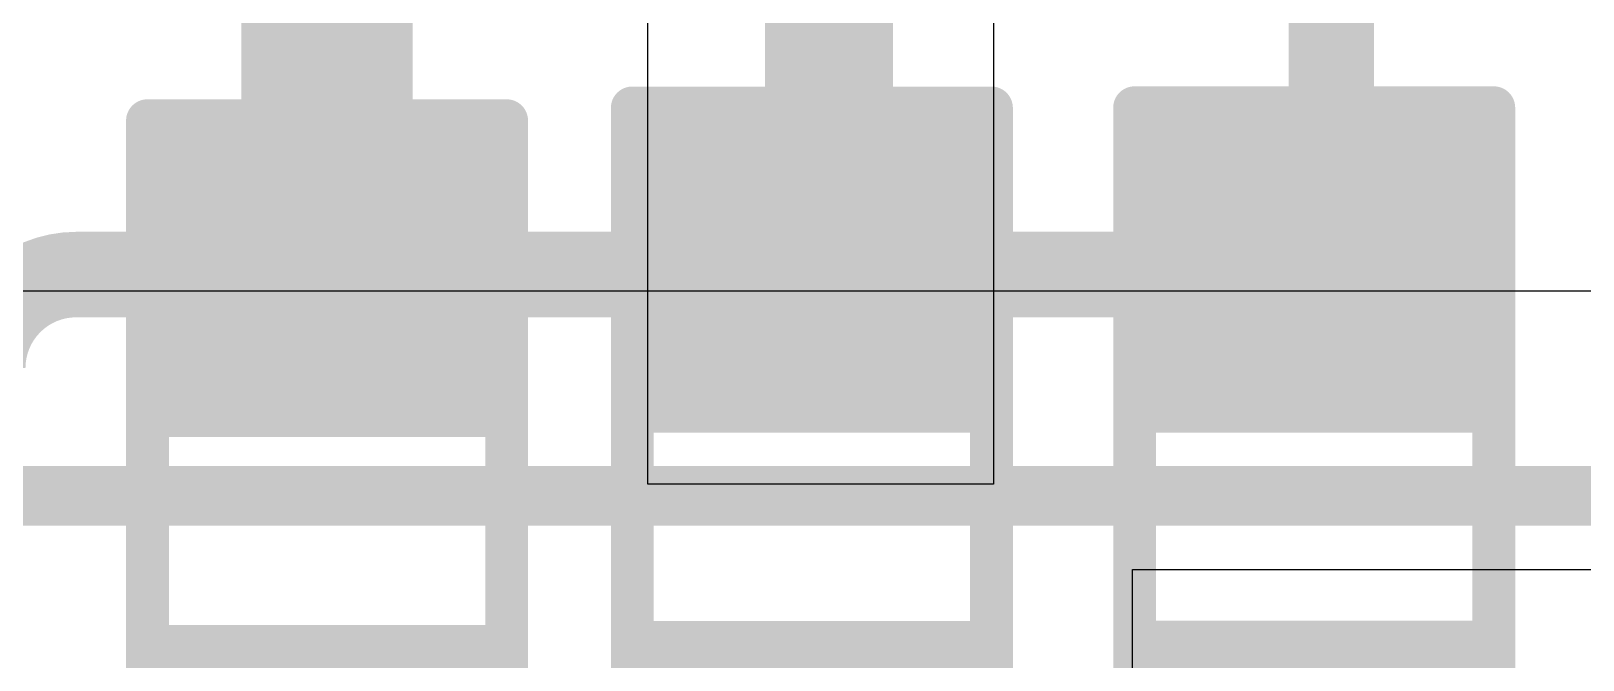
# Model space of a CAD drawing. Header units: inches. Extents: x -2 to 5376, y -4 to 5426.
# Drawn here: x 62.291 to 66.9, y 87.93 to 89.798 of the extents above; entities that cross this region are included whole.
import ezdxf

# ---------------------------------------------------------------- set-up
doc = ezdxf.new("R2010")
doc.units = ezdxf.units.IN
for name, color, linetype in [('Bottom Layer', 5, 'Continuous'), ('Bottom Overlay', 54, 'Continuous'), ('Bottom Paste', 16, 'Continuous'), ('Bottom Solder', 6, 'Continuous'), ('Layer 1', 16, 'Continuous'), ('Top Layer', 1, 'Continuous'), ('Top Overlay', 2, 'Continuous'), ('Top Paste', 8, 'Continuous'), ('Top Solder', 216, 'Continuous')]:
    doc.layers.add(name, color=color, linetype=linetype)

# ---------------------------------------------------------------- blocks, each defined once
blk = doc.blocks.new('R___0603_2')
at = {"layer": 'Top Layer'}
for points in [[(-0.3809999999999999, 0.4445), (-0.3809999999999999, -0.4445), (-1.143, -0.4445), (-1.143, 0.4445)], [(1.143, 0.4445), (1.143, -0.4445), (0.3809999999999999, -0.4445), (0.3809999999999999, 0.4445)]]:
    blk.add_hatch(color=1, dxfattribs=at).paths.add_polyline_path(points)
at = {"layer": 'Top Paste'}
for points in [[(-0.3809999999999999, 0.4445), (-0.3809999999999999, -0.4445), (-1.143, -0.4445), (-1.143, 0.4445)], [(1.143, 0.4445), (1.143, -0.4445), (0.3809999999999999, -0.4445), (0.3809999999999999, 0.4445)]]:
    blk.add_hatch(color=8, dxfattribs=at).paths.add_polyline_path(points)
at = {"layer": 'Top Solder'}
for points in [[(-0.2794, 0.5460999999999999), (-0.2794, -0.5460999999999999), (-1.2446, -0.5460999999999999), (-1.2446, 0.5460999999999999)], [(1.2446, 0.5460999999999999), (1.2446, -0.5460999999999999), (0.2794, -0.5460999999999999), (0.2794, 0.5460999999999999)]]:
    blk.add_hatch(color=216, dxfattribs=at).paths.add_polyline_path(points)
at = {"layer": 'Top Overlay', "const_width": 0.127}
for points in [[(-1.2192, 0.5334), (-1.2192, -0.5334)], [(-1.2192, 0.5334), (1.2192, 0.5334)], [(1.2192, 0.5334), (1.2192, -0.5334)], [(-1.2192, -0.5334), (1.2192, -0.5334)]]:
    blk.add_lwpolyline(points, dxfattribs=at)
at = {"layer": 'Top Overlay', "const_width": 0.0635}
for points in [[(-1.25095, 0.5334, 1), (-1.18745, 0.5334, 1)], [(-1.25095, 0.5334, 1), (-1.18745, 0.5334, 1)], [(1.18745, 0.5334, 1), (1.25095, 0.5334, 1)], [(1.18745, 0.5334, 1), (1.25095, 0.5334, 1)], [(-1.25095, -0.5334, 1), (-1.18745, -0.5334, 1)], [(-1.25095, -0.5334, 1), (-1.18745, -0.5334, 1)], [(1.18745, -0.5334, 1), (1.25095, -0.5334, 1)], [(1.18745, -0.5334, 1), (1.25095, -0.5334, 1)]]:
    blk.add_lwpolyline(points, format="xyb", close=True, dxfattribs=at)
blk = doc.blocks.new('R___0603_B_12')
at = {"layer": 'Bottom Layer'}
for points in [[(-1.143, -0.4445), (-1.143, 0.4445), (-0.3810000000000001, 0.4445), (-0.3809999999999999, -0.4445)], [(0.3810000000000001, -0.4445), (0.3809999999999999, 0.4445), (1.143, 0.4445), (1.143, -0.4445)]]:
    blk.add_hatch(color=5, dxfattribs=at).paths.add_polyline_path(points)
at = {"layer": 'Bottom Paste'}
for points in [[(-1.143, -0.4445), (-1.143, 0.4445), (-0.3810000000000001, 0.4445), (-0.3809999999999999, -0.4445)], [(0.3810000000000001, -0.4445), (0.3809999999999999, 0.4445), (1.143, 0.4445), (1.143, -0.4445)]]:
    blk.add_hatch(color=16, dxfattribs=at).paths.add_polyline_path(points)
at = {"layer": 'Bottom Solder'}
for points in [[(-1.2446, -0.5461), (-1.2446, 0.5460999999999999), (-0.2794, 0.5461), (-0.2793999999999999, -0.5460999999999999)], [(0.2794, -0.5461), (0.2793999999999999, 0.5460999999999999), (1.2446, 0.5461), (1.2446, -0.5460999999999999)]]:
    blk.add_hatch(color=6, dxfattribs=at).paths.add_polyline_path(points)
at = {"layer": 'Bottom Overlay', "const_width": 0.127}
for points in [[(-1.2192, -0.5334), (-1.2192, 0.5334)], [(1.2192, 0.5334), (-1.2192, 0.5334)], [(1.2192, -0.5334), (1.2192, 0.5334)], [(1.2192, -0.5334), (-1.2192, -0.5334)]]:
    blk.add_lwpolyline(points, dxfattribs=at)
at = {"layer": 'Bottom Overlay', "const_width": 0.0635}
for points in [[(-1.25095, 0.5334, 1), (-1.18745, 0.5334, 1)], [(-1.25095, 0.5334, 1), (-1.18745, 0.5334, 1)], [(1.18745, 0.5334, 1), (1.25095, 0.5334, 1)], [(1.18745, 0.5334, 1), (1.25095, 0.5334, 1)], [(-1.25095, -0.5334, 1), (-1.18745, -0.5334, 1)], [(-1.25095, -0.5334, 1), (-1.18745, -0.5334, 1)], [(1.18745, -0.5334, 1), (1.25095, -0.5334, 1)], [(1.18745, -0.5334, 1), (1.25095, -0.5334, 1)]]:
    blk.add_lwpolyline(points, format="xyb", close=True, dxfattribs=at)
blk = doc.blocks.new('C___0603_21')
at = {"layer": 'Top Layer'}
for points in [[(-0.3809999999999999, 0.4445), (-0.3809999999999999, -0.4445), (-1.143, -0.4445), (-1.143, 0.4445)], [(1.143, 0.4445), (1.143, -0.4445), (0.3809999999999999, -0.4445), (0.3809999999999999, 0.4445)]]:
    blk.add_hatch(color=1, dxfattribs=at).paths.add_polyline_path(points)
at = {"layer": 'Top Paste'}
for points in [[(-0.3809999999999999, 0.4445), (-0.3809999999999999, -0.4445), (-1.143, -0.4445), (-1.143, 0.4445)], [(1.143, 0.4445), (1.143, -0.4445), (0.3809999999999999, -0.4445), (0.3809999999999999, 0.4445)]]:
    blk.add_hatch(color=8, dxfattribs=at).paths.add_polyline_path(points)
at = {"layer": 'Top Solder'}
for points in [[(-0.3210001199999999, 0.50449988), (-0.3210001199999999, -0.50449988), (-1.20299988, -0.50449988), (-1.20299988, 0.50449988)], [(1.20299988, 0.50449988), (1.20299988, -0.50449988), (0.3210001199999999, -0.50449988), (0.3210001199999999, 0.50449988)]]:
    blk.add_hatch(color=216, dxfattribs=at).paths.add_polyline_path(points)
at = {"layer": 'Top Overlay', "const_width": 0.127}
for points in [[(-1.2446, 0.5334), (-1.2446, -0.5334)], [(-1.2446, 0.5334), (-0.4571999999999999, 0.5334)], [(0.4571999999999999, 0.5334), (1.2446, 0.5334)], [(1.2446, 0.5334), (1.2446, -0.5334)], [(-1.2446, -0.5334), (-0.4571999999999999, -0.5334)], [(0.4571999999999999, -0.5334), (1.2446, -0.5334)]]:
    blk.add_lwpolyline(points, dxfattribs=at)
at = {"layer": 'Top Overlay', "const_width": 0.0635}
for points in [[(-1.27635, 0.5334, 1), (-1.21285, 0.5334, 1)], [(-1.27635, 0.5334, 1), (-1.21285, 0.5334, 1)], [(-0.4889499999999999, 0.5334, 1), (-0.42545, 0.5334, 1)], [(0.42545, 0.5334, 1), (0.4889499999999999, 0.5334, 1)], [(1.21285, 0.5334, 1), (1.27635, 0.5334, 1)], [(1.21285, 0.5334, 1), (1.27635, 0.5334, 1)], [(-1.27635, -0.5334, 1), (-1.21285, -0.5334, 1)], [(-1.27635, -0.5334, 1), (-1.21285, -0.5334, 1)], [(-0.4889499999999999, -0.5334, 1), (-0.42545, -0.5334, 1)], [(0.42545, -0.5334, 1), (0.4889499999999999, -0.5334, 1)], [(1.21285, -0.5334, 1), (1.27635, -0.5334, 1)], [(1.21285, -0.5334, 1), (1.27635, -0.5334, 1)]]:
    blk.add_lwpolyline(points, format="xyb", close=True, dxfattribs=at)
blk = doc.blocks.new('R___0603_52')
at = {"layer": 'Top Layer'}
for points in [[(-0.3809999999999999, 0.4445), (-0.3809999999999999, -0.4445), (-1.143, -0.4445), (-1.143, 0.4445)], [(1.143, 0.4445), (1.143, -0.4445), (0.3809999999999999, -0.4445), (0.3809999999999999, 0.4445)]]:
    blk.add_hatch(color=1, dxfattribs=at).paths.add_polyline_path(points)
at = {"layer": 'Top Paste'}
for points in [[(-0.3809999999999999, 0.4445), (-0.3809999999999999, -0.4445), (-1.143, -0.4445), (-1.143, 0.4445)], [(1.143, 0.4445), (1.143, -0.4445), (0.3809999999999999, -0.4445), (0.3809999999999999, 0.4445)]]:
    blk.add_hatch(color=8, dxfattribs=at).paths.add_polyline_path(points)
at = {"layer": 'Top Solder'}
for points in [[(-0.2794, 0.5460999999999999), (-0.2794, -0.5460999999999999), (-1.2446, -0.5460999999999999), (-1.2446, 0.5460999999999999)], [(1.2446, 0.5460999999999999), (1.2446, -0.5460999999999999), (0.2794, -0.5460999999999999), (0.2794, 0.5460999999999999)]]:
    blk.add_hatch(color=216, dxfattribs=at).paths.add_polyline_path(points)
at = {"layer": 'Top Overlay', "const_width": 0.127}
for points in [[(-1.2192, 0.5334), (-1.2192, -0.5334)], [(-1.2192, 0.5334), (1.2192, 0.5334)], [(1.2192, 0.5334), (1.2192, -0.5334)], [(-1.2192, -0.5334), (1.2192, -0.5334)]]:
    blk.add_lwpolyline(points, dxfattribs=at)
at = {"layer": 'Top Overlay', "const_width": 0.0635}
for points in [[(-1.25095, 0.5334, 1), (-1.18745, 0.5334, 1)], [(-1.25095, 0.5334, 1), (-1.18745, 0.5334, 1)], [(1.18745, 0.5334, 1), (1.25095, 0.5334, 1)], [(1.18745, 0.5334, 1), (1.25095, 0.5334, 1)], [(-1.25095, -0.5334, 1), (-1.18745, -0.5334, 1)], [(-1.25095, -0.5334, 1), (-1.18745, -0.5334, 1)], [(1.18745, -0.5334, 1), (1.25095, -0.5334, 1)], [(1.18745, -0.5334, 1), (1.25095, -0.5334, 1)]]:
    blk.add_lwpolyline(points, format="xyb", close=True, dxfattribs=at)
blk = doc.blocks.new('R___0603_B_56')
at = {"layer": 'Bottom Layer'}
for points in [[(-1.143, -0.4445), (-1.143, 0.4445), (-0.3810000000000001, 0.4445), (-0.3809999999999999, -0.4445)], [(0.3810000000000001, -0.4445), (0.3809999999999999, 0.4445), (1.143, 0.4445), (1.143, -0.4445)]]:
    blk.add_hatch(color=5, dxfattribs=at).paths.add_polyline_path(points)
at = {"layer": 'Bottom Paste'}
for points in [[(-1.143, -0.4445), (-1.143, 0.4445), (-0.3810000000000001, 0.4445), (-0.3809999999999999, -0.4445)], [(0.3810000000000001, -0.4445), (0.3809999999999999, 0.4445), (1.143, 0.4445), (1.143, -0.4445)]]:
    blk.add_hatch(color=16, dxfattribs=at).paths.add_polyline_path(points)
at = {"layer": 'Bottom Solder'}
for points in [[(-1.2446, -0.5461), (-1.2446, 0.5460999999999999), (-0.2794, 0.5461), (-0.2793999999999999, -0.5460999999999999)], [(0.2794, -0.5461), (0.2793999999999999, 0.5460999999999999), (1.2446, 0.5461), (1.2446, -0.5460999999999999)]]:
    blk.add_hatch(color=6, dxfattribs=at).paths.add_polyline_path(points)
at = {"layer": 'Bottom Overlay', "const_width": 0.127}
for points in [[(-1.2192, -0.5334), (-1.2192, 0.5334)], [(1.2192, 0.5334), (-1.2192, 0.5334)], [(1.2192, -0.5334), (1.2192, 0.5334)], [(1.2192, -0.5334), (-1.2192, -0.5334)]]:
    blk.add_lwpolyline(points, dxfattribs=at)
at = {"layer": 'Bottom Overlay', "const_width": 0.0635}
for points in [[(-1.25095, 0.5334, 1), (-1.18745, 0.5334, 1)], [(-1.25095, 0.5334, 1), (-1.18745, 0.5334, 1)], [(1.18745, 0.5334, 1), (1.25095, 0.5334, 1)], [(1.18745, 0.5334, 1), (1.25095, 0.5334, 1)], [(-1.25095, -0.5334, 1), (-1.18745, -0.5334, 1)], [(-1.25095, -0.5334, 1), (-1.18745, -0.5334, 1)], [(1.18745, -0.5334, 1), (1.25095, -0.5334, 1)], [(1.18745, -0.5334, 1), (1.25095, -0.5334, 1)]]:
    blk.add_lwpolyline(points, format="xyb", close=True, dxfattribs=at)
blk = doc.blocks.new('C___0603_B_106')
at = {"layer": 'Bottom Layer'}
for points in [[(-1.143, -0.4445), (-1.143, 0.4445), (-0.3809999999999999, 0.4445), (-0.3809999999999999, -0.4445)], [(0.3809999999999999, -0.4445), (0.3809999999999999, 0.4445), (1.143, 0.4445), (1.143, -0.4445)]]:
    blk.add_hatch(color=5, dxfattribs=at).paths.add_polyline_path(points)
at = {"layer": 'Bottom Paste'}
for points in [[(-1.143, -0.4445), (-1.143, 0.4445), (-0.3809999999999999, 0.4445), (-0.3809999999999999, -0.4445)], [(0.3809999999999999, -0.4445), (0.3809999999999999, 0.4445), (1.143, 0.4445), (1.143, -0.4445)]]:
    blk.add_hatch(color=16, dxfattribs=at).paths.add_polyline_path(points)
at = {"layer": 'Bottom Solder'}
for points in [[(-1.20299988, -0.50449988), (-1.20299988, 0.50449988), (-0.3210001199999999, 0.50449988), (-0.3210001199999999, -0.50449988)], [(0.3210001199999999, -0.50449988), (0.3210001199999999, 0.50449988), (1.20299988, 0.50449988), (1.20299988, -0.50449988)]]:
    blk.add_hatch(color=6, dxfattribs=at).paths.add_polyline_path(points)
at = {"layer": 'Bottom Overlay', "const_width": 0.127}
for points in [[(-1.2446, 0.5334), (-0.4571999999999999, 0.5334)], [(-1.2446, 0.5334), (-1.2446, -0.5334)], [(0.4571999999999999, 0.5334), (1.2446, 0.5334)], [(1.2446, 0.5334), (1.2446, -0.5334)], [(-1.2446, -0.5334), (-0.4571999999999999, -0.5334)], [(0.4571999999999999, -0.5334), (1.2446, -0.5334)]]:
    blk.add_lwpolyline(points, dxfattribs=at)
at = {"layer": 'Bottom Overlay', "const_width": 0.0635}
for points in [[(-1.27635, 0.5334, 1), (-1.21285, 0.5334, 1)], [(-1.27635, 0.5334, 1), (-1.21285, 0.5334, 1)], [(-0.4889499999999999, 0.5334, 1), (-0.42545, 0.5334, 1)], [(0.42545, 0.5334, 1), (0.4889499999999999, 0.5334, 1)], [(1.21285, 0.5334, 1), (1.27635, 0.5334, 1)], [(1.21285, 0.5334, 1), (1.27635, 0.5334, 1)], [(-1.27635, -0.5334, 1), (-1.21285, -0.5334, 1)], [(-1.27635, -0.5334, 1), (-1.21285, -0.5334, 1)], [(-0.4889499999999999, -0.5334, 1), (-0.42545, -0.5334, 1)], [(0.42545, -0.5334, 1), (0.4889499999999999, -0.5334, 1)], [(1.21285, -0.5334, 1), (1.27635, -0.5334, 1)], [(1.21285, -0.5334, 1), (1.27635, -0.5334, 1)]]:
    blk.add_lwpolyline(points, format="xyb", close=True, dxfattribs=at)

msp = doc.modelspace()

# ---------------------------------------------------------------- linework, layer by layer
at = {"layer": 'Bottom Layer'}
for p, q in [((65.56261462, 86.67439358), (65.56261462, 88.19900064)), ((65.56261462, 88.19900064), (67.05440487999999, 88.19900064))]:
    msp.add_line(p, q, dxfattribs=at)
at = {"layer": 'Bottom Layer', "const_width": 0.254}
msp.add_lwpolyline([(62.14756429999999, 88.79720112, -0.4142135623730951), (62.4252371, 89.07487391999999)], format="xyb", dxfattribs=at)
for points in [[(62.4252371, 89.07487391999999), (63.17026989999999, 89.07487391999999)], [(63.17026989999999, 89.07487391999999), (66.1526998, 89.07487391999999)], [(66.1526998, 89.07487391999999), (66.1526998, 89.08800064)]]:
    msp.add_lwpolyline(points, dxfattribs=at)
at = {"layer": 'Bottom Layer', "const_width": 0.127}
for points in [[(62.36173709999999, 89.07487391999999, 1), (62.48873709999999, 89.07487391999999, 1)], [(62.36173709999999, 89.07487391999999, 1), (62.48873709999999, 89.07487391999999, 1)], [(63.1067699, 89.07487391999999, 1), (63.2337699, 89.07487391999999, 1)], [(63.1067699, 89.07487391999999, 1), (63.2337699, 89.07487391999999, 1)], [(66.08919979999999, 89.08800064, 1), (66.2161998, 89.08800064, 1)], [(66.08919979999999, 89.07487391999999, 1), (66.2161998, 89.07487391999999, 1)], [(66.08919979999999, 89.07487391999999, 1), (66.2161998, 89.07487391999999, 1)]]:
    msp.add_lwpolyline(points, format="xyb", close=True, dxfattribs=at)
at = {"layer": 'Layer 1'}
msp.add_line((104.902, 89.02599416), (49.1795816, 89.02599416), dxfattribs=at)
at = {"layer": 'Layer 1', "const_width": 0.1778}
msp.add_lwpolyline([(49.1795816, 88.41739999999999), (104.902, 88.41739999999999)], dxfattribs=at)
at = {"layer": 'Top Layer'}
for p, q in [((65.14940488, 89.97700063999999), (65.14940488, 88.45239357999999)), ((64.12277497999999, 88.45239357999999), (64.12277497999999, 89.96387392)), ((65.14940488, 88.45239357999999), (64.12277497999999, 88.45239357999999))]:
    msp.add_line(p, q, dxfattribs=at)
for points, const_width in [([(63.17010733999999, 89.08800064), (63.17010733999999, 91.73581856)], 0.508), ([(66.1526998, 89.08800064), (66.1526998, 90.47294326)], 0.254), ([(64.66090954, 89.08739358), (64.66090954, 90.16999999999999)], 0.3809999999999999)]:
    msp.add_lwpolyline(points, dxfattribs=dict(at, const_width=const_width))
for points, const_width in [([(63.04310733999999, 89.08800064, 1), (63.29710734, 89.08800064, 1)], 0.254), ([(64.56565954, 89.08739358, 1), (64.75615954, 89.08739358, 1)], 0.1905), ([(66.08919979999999, 89.08800064, 1), (66.2161998, 89.08800064, 1)], 0.127)]:
    msp.add_lwpolyline(points, format="xyb", close=True, dxfattribs=dict(at, const_width=const_width))

# ---------------------------------------------------------------- block references
for name, p, rotation in [('C___0603_21', (64.61011462, 88.32539358), 90), ('R___0603_B_12', (64.61011462, 88.32539358), 270), ('C___0603_B_106', (66.10190487999999, 88.32600063999999), 90), ('R___0603_52', (66.10190487999999, 88.32600063999999), 90), ('R___0603_2', (63.17027498, 88.31287392), 90), ('R___0603_B_56', (63.17034356, 88.31282311999999), 270)]:
    msp.add_blockref(name, p, dxfattribs=dict(rotation=rotation))

doc.saveas('drawing.dxf')
